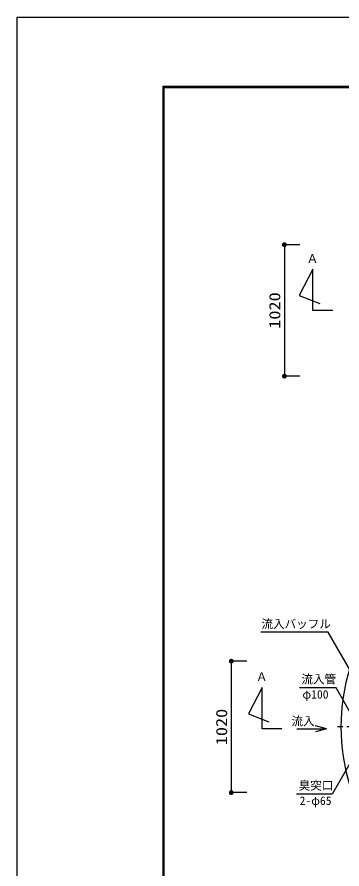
# Model space of a CAD drawing. Units: millimetres, scale not verified. Extents: x -8910 to 8910, y -6308 to 6308.
# Drawn here: x -8910 to -6386, y -304 to 6308 of the extents above; entities that cross this region are included whole.
import ezdxf
from ezdxf.enums import TextEntityAlignment as Align

# ---------------------------------------------------------------- set-up
doc = ezdxf.new("R2010")
doc.units = ezdxf.units.MM
doc.header["$LTSCALE"] = 30
doc.linetypes.add('CHAIN1', pattern=[8, 5, -1, 1, -1])
for name, color, linetype, lineweight in [('0-1_空気管', 3, 'Continuous', 25), ('1-2_00クル-フ-6寸法', 132, 'Continuous', 25), ('1-5_図面枠', 7, 'Continuous', 25), ('1-6_Axis_waku', 7, 'Continuous', 25)]:
    doc.layers.add(name, color=color, linetype=linetype, lineweight=lineweight)
doc.styles.add('ＭＳ ゴシック', font='')
doc.styles.get('ＭＳ ゴシック').set_extended_font_data('MS Gothic')

msp = doc.modelspace()

# ---------------------------------------------------------------- linework, layer by layer
at = {"layer": '0-1_空気管'}
for p, q in [((-6457.99, 4030.71), (-6612.35, 4030.71)), ((-6852.01, 784.3), (-7006.38, 784.3)), ((-6246.83, 647.71), (-6461.58, 275.75)), ((-6461.58, 275.75), (-6737.99, 275.75))]:
    msp.add_line(p, q, dxfattribs=at)
at = {"layer": '0-1_空気管', "color": 4}
for p, q in [((-6505.07, 784.3), (-6592, 807.6)), ((-6736.26, 784.3), (-6511.31, 784.3)), ((-6505.07, 784.3), (-6592, 761.01))]:
    msp.add_line(p, q, dxfattribs=at)
at = {"layer": '0-1_空気管', "linetype": 'CHAIN1'}
msp.add_line((-3258.13, 798.44), (-6420.1, 798.44), dxfattribs=at)
at = {"layer": '0-1_空気管'}
for points in [[(-6612.35, 4030.71), (-6612.35, 4350.72), (-6718.68, 4147.06), (-6559.07, 4083.09)], [(-6136.99, 914.78), (-6493.72, 1532.67), (-7016.46, 1532.67)], [(-7006.38, 784.3), (-7006.38, 1104.31), (-7112.7, 900.65), (-6953.1, 836.69)], [(-6272.59, 825.33), (-6431.5, 1100.57), (-6716.5, 1100.57)]]:
    msp.add_lwpolyline(points, dxfattribs=at)
msp.add_arc((-4834.21, 798.44), 1560, 162.97089, 197.02907, dxfattribs=at)
at = {"layer": '1-2_00クル-フ-6寸法', "color": 4}
for p, q in [((-6713.24, 4540.71), (-6833.24, 4540.71)), ((-6833.24, 4540.71), (-6833.24, 3520.71)), ((-6713.24, 3520.71), (-6833.24, 3520.71)), ((-7126.18, 1308.44), (-7246.18, 1308.44)), ((-7246.18, 1308.44), (-7246.18, 288.44)), ((-7126.18, 288.44), (-7246.18, 288.44))]:
    msp.add_line(p, q, dxfattribs=at)
at = {"layer": '1-2_00クル-フ-6寸法'}
for points in [[(-6833.24, 4540.71), (-6851.95, 4541.89), (-6851.66, 4544.22)], [(-6833.24, 4540.71), (-6851.95, 4539.53), (-6851.95, 4541.89)], [(-6833.24, 4540.71), (-6851.66, 4537.2), (-6851.95, 4539.53)], [(-6833.24, 4540.71), (-6851.66, 4544.22), (-6851.07, 4546.5)], [(-6833.24, 4540.71), (-6851.07, 4534.91), (-6851.66, 4537.2)], [(-6833.24, 4540.71), (-6851.07, 4546.5), (-6850.21, 4548.69)], [(-6833.24, 4540.71), (-6850.21, 4532.73), (-6851.07, 4534.91)], [(-6833.24, 4540.71), (-6850.21, 4548.69), (-6849.07, 4550.76)], [(-6833.24, 4540.71), (-6849.07, 4530.66), (-6850.21, 4532.73)], [(-6833.24, 4540.71), (-6849.07, 4550.76), (-6847.69, 4552.66)], [(-6833.24, 4540.71), (-6847.69, 4528.76), (-6849.07, 4530.66)], [(-6833.24, 4540.71), (-6847.69, 4552.66), (-6846.08, 4554.38)], [(-6833.24, 4540.71), (-6846.08, 4527.04), (-6847.69, 4528.76)], [(-6833.24, 4540.71), (-6846.08, 4554.38), (-6844.26, 4555.88)], [(-6833.24, 4540.71), (-6844.26, 4525.54), (-6846.08, 4527.04)], [(-6833.24, 4540.71), (-6844.26, 4555.88), (-6842.27, 4557.14)], [(-6833.24, 4540.71), (-6842.27, 4524.28), (-6844.26, 4525.54)], [(-6833.24, 4540.71), (-6842.27, 4557.14), (-6840.14, 4558.14)], [(-6833.24, 4540.71), (-6840.14, 4523.28), (-6842.27, 4524.28)], [(-6833.24, 4540.71), (-6840.14, 4558.14), (-6837.9, 4558.87)], [(-6833.24, 4540.71), (-6837.9, 4522.55), (-6840.14, 4523.28)], [(-6833.24, 4540.71), (-6837.9, 4558.87), (-6835.59, 4559.31)], [(-6833.24, 4540.71), (-6835.59, 4522.11), (-6837.9, 4522.55)], [(-6833.24, 4540.71), (-6835.59, 4559.31), (-6833.24, 4559.46)], [(-6833.24, 4540.71), (-6833.24, 4521.96), (-6835.59, 4522.11)], [(-6833.24, 4540.71), (-6833.24, 4559.46), (-6830.89, 4559.31)], [(-6833.24, 4540.71), (-6830.89, 4559.31), (-6828.58, 4558.87)], [(-6833.24, 4540.71), (-6828.58, 4558.87), (-6826.34, 4558.14)], [(-6833.24, 4540.71), (-6826.34, 4558.14), (-6824.21, 4557.14)], [(-6833.24, 4540.71), (-6824.21, 4557.14), (-6822.22, 4555.88)], [(-6833.24, 4540.71), (-6822.22, 4555.88), (-6820.41, 4554.38)], [(-6833.24, 4540.71), (-6820.41, 4554.38), (-6818.79, 4552.66)], [(-6833.24, 4540.71), (-6818.79, 4552.66), (-6817.41, 4550.76)], [(-6833.24, 4540.71), (-6817.41, 4550.76), (-6816.28, 4548.69)], [(-6833.24, 4540.71), (-6816.28, 4548.69), (-6815.41, 4546.5)], [(-6833.24, 4540.71), (-6815.41, 4546.5), (-6814.82, 4544.22)], [(-6833.24, 4540.71), (-6814.82, 4544.22), (-6814.53, 4541.89)], [(-6833.24, 4540.71), (-6814.53, 4541.89), (-6814.53, 4539.53)], [(-6833.24, 4540.71), (-6830.89, 4522.11), (-6833.24, 4521.96)], [(-6833.24, 4540.71), (-6828.58, 4522.55), (-6830.89, 4522.11)], [(-6833.24, 4540.71), (-6826.34, 4523.28), (-6828.58, 4522.55)], [(-6833.24, 4540.71), (-6824.21, 4524.28), (-6826.34, 4523.28)], [(-6833.24, 4540.71), (-6822.22, 4525.54), (-6824.21, 4524.28)], [(-6833.24, 4540.71), (-6820.41, 4527.04), (-6822.22, 4525.54)], [(-6833.24, 4540.71), (-6818.79, 4528.76), (-6820.41, 4527.04)], [(-6833.24, 4540.71), (-6817.41, 4530.66), (-6818.79, 4528.76)], [(-6833.24, 4540.71), (-6816.28, 4532.73), (-6817.41, 4530.66)], [(-6833.24, 4540.71), (-6815.41, 4534.91), (-6816.28, 4532.73)], [(-6833.24, 4540.71), (-6814.82, 4537.2), (-6815.41, 4534.91)], [(-6833.24, 4540.71), (-6814.53, 4539.53), (-6814.82, 4537.2)], [(-6833.24, 3520.71), (-6851.95, 3521.89), (-6851.66, 3524.22)], [(-6833.24, 3520.71), (-6851.95, 3519.53), (-6851.95, 3521.89)], [(-6833.24, 3520.71), (-6851.66, 3517.2), (-6851.95, 3519.53)], [(-6833.24, 3520.71), (-6851.66, 3524.22), (-6851.07, 3526.5)], [(-6833.24, 3520.71), (-6851.07, 3514.91), (-6851.66, 3517.2)], [(-6833.24, 3520.71), (-6851.07, 3526.5), (-6850.21, 3528.69)], [(-6833.24, 3520.71), (-6850.21, 3512.73), (-6851.07, 3514.91)], [(-6833.24, 3520.71), (-6850.21, 3528.69), (-6849.07, 3530.76)], [(-6833.24, 3520.71), (-6849.07, 3510.66), (-6850.21, 3512.73)], [(-6833.24, 3520.71), (-6849.07, 3530.76), (-6847.69, 3532.66)], [(-6833.24, 3520.71), (-6847.69, 3508.76), (-6849.07, 3510.66)], [(-6833.24, 3520.71), (-6847.69, 3532.66), (-6846.08, 3534.38)], [(-6833.24, 3520.71), (-6846.08, 3507.04), (-6847.69, 3508.76)], [(-6833.24, 3520.71), (-6846.08, 3534.38), (-6844.26, 3535.88)], [(-6833.24, 3520.71), (-6844.26, 3505.54), (-6846.08, 3507.04)], [(-6833.24, 3520.71), (-6844.26, 3535.88), (-6842.27, 3537.14)], [(-6833.24, 3520.71), (-6842.27, 3504.28), (-6844.26, 3505.54)], [(-6833.24, 3520.71), (-6842.27, 3537.14), (-6840.14, 3538.14)], [(-6833.24, 3520.71), (-6840.14, 3503.28), (-6842.27, 3504.28)], [(-6833.24, 3520.71), (-6840.14, 3538.14), (-6837.9, 3538.87)], [(-6833.24, 3520.71), (-6837.9, 3502.55), (-6840.14, 3503.28)], [(-6833.24, 3520.71), (-6837.9, 3538.87), (-6835.59, 3539.31)], [(-6833.24, 3520.71), (-6835.59, 3502.11), (-6837.9, 3502.55)], [(-6833.24, 3520.71), (-6835.59, 3539.31), (-6833.24, 3539.46)], [(-6833.24, 3520.71), (-6833.24, 3501.96), (-6835.59, 3502.11)], [(-6833.24, 3520.71), (-6833.24, 3539.46), (-6830.89, 3539.31)], [(-6833.24, 3520.71), (-6830.89, 3539.31), (-6828.58, 3538.87)], [(-6833.24, 3520.71), (-6828.58, 3538.87), (-6826.34, 3538.14)], [(-6833.24, 3520.71), (-6826.34, 3538.14), (-6824.21, 3537.14)], [(-6833.24, 3520.71), (-6824.21, 3537.14), (-6822.22, 3535.88)], [(-6833.24, 3520.71), (-6822.22, 3535.88), (-6820.41, 3534.38)], [(-6833.24, 3520.71), (-6820.41, 3534.38), (-6818.79, 3532.66)], [(-6833.24, 3520.71), (-6818.79, 3532.66), (-6817.41, 3530.76)], [(-6833.24, 3520.71), (-6817.41, 3530.76), (-6816.28, 3528.69)], [(-6833.24, 3520.71), (-6816.28, 3528.69), (-6815.41, 3526.5)], [(-6833.24, 3520.71), (-6815.41, 3526.5), (-6814.82, 3524.22)], [(-6833.24, 3520.71), (-6814.82, 3524.22), (-6814.53, 3521.89)], [(-6833.24, 3520.71), (-6814.53, 3521.89), (-6814.53, 3519.53)], [(-6833.24, 3520.71), (-6830.89, 3502.11), (-6833.24, 3501.96)], [(-6833.24, 3520.71), (-6828.58, 3502.55), (-6830.89, 3502.11)], [(-6833.24, 3520.71), (-6826.34, 3503.28), (-6828.58, 3502.55)], [(-6833.24, 3520.71), (-6824.21, 3504.28), (-6826.34, 3503.28)], [(-6833.24, 3520.71), (-6822.22, 3505.54), (-6824.21, 3504.28)], [(-6833.24, 3520.71), (-6820.41, 3507.04), (-6822.22, 3505.54)], [(-6833.24, 3520.71), (-6818.79, 3508.76), (-6820.41, 3507.04)], [(-6833.24, 3520.71), (-6817.41, 3510.66), (-6818.79, 3508.76)], [(-6833.24, 3520.71), (-6816.28, 3512.73), (-6817.41, 3510.66)], [(-6833.24, 3520.71), (-6815.41, 3514.91), (-6816.28, 3512.73)], [(-6833.24, 3520.71), (-6814.82, 3517.2), (-6815.41, 3514.91)], [(-6833.24, 3520.71), (-6814.53, 3519.53), (-6814.82, 3517.2)], [(-7246.18, 1308.44), (-7259.02, 1322.11), (-7257.2, 1323.61)], [(-7246.18, 1308.44), (-7257.2, 1323.61), (-7255.22, 1324.87)], [(-7246.18, 1308.44), (-7255.22, 1324.87), (-7253.08, 1325.87)], [(-7246.18, 1308.44), (-7253.08, 1325.87), (-7250.85, 1326.6)], [(-7246.18, 1308.44), (-7250.85, 1326.6), (-7248.53, 1327.04)], [(-7246.18, 1308.44), (-7248.53, 1327.04), (-7246.18, 1327.19)], [(-7246.18, 1308.44), (-7246.18, 1327.19), (-7243.83, 1327.04)], [(-7246.18, 1308.44), (-7243.83, 1327.04), (-7241.52, 1326.6)], [(-7246.18, 1308.44), (-7241.52, 1326.6), (-7239.28, 1325.87)], [(-7246.18, 1308.44), (-7239.28, 1325.87), (-7237.15, 1324.87)], [(-7246.18, 1308.44), (-7237.15, 1324.87), (-7235.16, 1323.61)], [(-7246.18, 1308.44), (-7235.16, 1323.61), (-7233.35, 1322.11)], [(-7246.18, 1308.44), (-7264.9, 1309.62), (-7264.6, 1311.95)], [(-7246.18, 1308.44), (-7264.9, 1307.26), (-7264.9, 1309.62)], [(-7246.18, 1308.44), (-7264.6, 1304.93), (-7264.9, 1307.26)], [(-7246.18, 1308.44), (-7264.6, 1311.95), (-7264.01, 1314.23)], [(-7246.18, 1308.44), (-7264.01, 1302.65), (-7264.6, 1304.93)], [(-7246.18, 1308.44), (-7264.01, 1314.23), (-7263.15, 1316.42)], [(-7246.18, 1308.44), (-7263.15, 1300.46), (-7264.01, 1302.65)], [(-7246.18, 1308.44), (-7263.15, 1316.42), (-7262.01, 1318.49)], [(-7246.18, 1308.44), (-7262.01, 1298.39), (-7263.15, 1300.46)], [(-7246.18, 1308.44), (-7262.01, 1318.49), (-7260.63, 1320.39)], [(-7246.18, 1308.44), (-7260.63, 1296.49), (-7262.01, 1298.39)], [(-7246.18, 1308.44), (-7260.63, 1320.39), (-7259.02, 1322.11)], [(-7246.18, 1308.44), (-7259.02, 1294.77), (-7260.63, 1296.49)], [(-7246.18, 1308.44), (-7257.2, 1293.27), (-7259.02, 1294.77)], [(-7246.18, 1308.44), (-7255.22, 1292.01), (-7257.2, 1293.27)], [(-7246.18, 1308.44), (-7253.08, 1291.01), (-7255.22, 1292.01)], [(-7246.18, 1308.44), (-7250.85, 1290.28), (-7253.08, 1291.01)], [(-7246.18, 1308.44), (-7248.53, 1289.84), (-7250.85, 1290.28)], [(-7246.18, 1308.44), (-7246.18, 1289.69), (-7248.53, 1289.84)], [(-7246.18, 1308.44), (-7233.35, 1322.11), (-7231.74, 1320.39)], [(-7246.18, 1308.44), (-7231.74, 1320.39), (-7230.35, 1318.49)], [(-7246.18, 1308.44), (-7230.35, 1318.49), (-7229.22, 1316.42)], [(-7246.18, 1308.44), (-7229.22, 1316.42), (-7228.35, 1314.23)], [(-7246.18, 1308.44), (-7228.35, 1314.23), (-7227.76, 1311.95)], [(-7246.18, 1308.44), (-7227.76, 1311.95), (-7227.47, 1309.62)], [(-7246.18, 1308.44), (-7227.47, 1309.62), (-7227.47, 1307.26)], [(-7246.18, 1308.44), (-7243.83, 1289.84), (-7246.18, 1289.69)], [(-7246.18, 1308.44), (-7241.52, 1290.28), (-7243.83, 1289.84)], [(-7246.18, 1308.44), (-7239.28, 1291.01), (-7241.52, 1290.28)], [(-7246.18, 1308.44), (-7237.15, 1292.01), (-7239.28, 1291.01)], [(-7246.18, 1308.44), (-7235.16, 1293.27), (-7237.15, 1292.01)], [(-7246.18, 1308.44), (-7233.35, 1294.77), (-7235.16, 1293.27)], [(-7246.18, 1308.44), (-7231.74, 1296.49), (-7233.35, 1294.77)], [(-7246.18, 1308.44), (-7230.35, 1298.39), (-7231.74, 1296.49)], [(-7246.18, 1308.44), (-7229.22, 1300.46), (-7230.35, 1298.39)], [(-7246.18, 1308.44), (-7228.35, 1302.65), (-7229.22, 1300.46)], [(-7246.18, 1308.44), (-7227.76, 1304.93), (-7228.35, 1302.65)], [(-7246.18, 1308.44), (-7227.47, 1307.26), (-7227.76, 1304.93)], [(-7246.18, 288.44), (-7264.9, 289.62), (-7264.6, 291.95)], [(-7246.18, 288.44), (-7264.9, 287.26), (-7264.9, 289.62)], [(-7246.18, 288.44), (-7264.6, 284.93), (-7264.9, 287.26)], [(-7246.18, 288.44), (-7264.6, 291.95), (-7264.01, 294.23)], [(-7246.18, 288.44), (-7264.01, 282.65), (-7264.6, 284.93)], [(-7246.18, 288.44), (-7264.01, 294.23), (-7263.15, 296.42)], [(-7246.18, 288.44), (-7263.15, 280.46), (-7264.01, 282.65)], [(-7246.18, 288.44), (-7263.15, 296.42), (-7262.01, 298.49)], [(-7246.18, 288.44), (-7262.01, 278.39), (-7263.15, 280.46)], [(-7246.18, 288.44), (-7262.01, 298.49), (-7260.63, 300.39)], [(-7246.18, 288.44), (-7260.63, 276.49), (-7262.01, 278.39)], [(-7246.18, 288.44), (-7260.63, 300.39), (-7259.02, 302.11)], [(-7246.18, 288.44), (-7259.02, 274.77), (-7260.63, 276.49)], [(-7246.18, 288.44), (-7259.02, 302.11), (-7257.2, 303.61)], [(-7246.18, 288.44), (-7257.2, 273.27), (-7259.02, 274.77)], [(-7246.18, 288.44), (-7257.2, 303.61), (-7255.22, 304.87)], [(-7246.18, 288.44), (-7255.22, 272.01), (-7257.2, 273.27)], [(-7246.18, 288.44), (-7255.22, 304.87), (-7253.08, 305.87)], [(-7246.18, 288.44), (-7253.08, 271.01), (-7255.22, 272.01)], [(-7246.18, 288.44), (-7253.08, 305.87), (-7250.85, 306.6)], [(-7246.18, 288.44), (-7250.85, 270.28), (-7253.08, 271.01)], [(-7246.18, 288.44), (-7250.85, 306.6), (-7248.53, 307.04)], [(-7246.18, 288.44), (-7248.53, 269.84), (-7250.85, 270.28)], [(-7246.18, 288.44), (-7248.53, 307.04), (-7246.18, 307.19)], [(-7246.18, 288.44), (-7246.18, 269.69), (-7248.53, 269.84)], [(-7246.18, 288.44), (-7246.18, 307.19), (-7243.83, 307.04)], [(-7246.18, 288.44), (-7243.83, 307.04), (-7241.52, 306.6)], [(-7246.18, 288.44), (-7241.52, 306.6), (-7239.28, 305.87)], [(-7246.18, 288.44), (-7239.28, 305.87), (-7237.15, 304.87)], [(-7246.18, 288.44), (-7237.15, 304.87), (-7235.16, 303.61)], [(-7246.18, 288.44), (-7235.16, 303.61), (-7233.35, 302.11)], [(-7246.18, 288.44), (-7233.35, 302.11), (-7231.74, 300.39)], [(-7246.18, 288.44), (-7231.74, 300.39), (-7230.35, 298.49)], [(-7246.18, 288.44), (-7230.35, 298.49), (-7229.22, 296.42)], [(-7246.18, 288.44), (-7229.22, 296.42), (-7228.35, 294.23)], [(-7246.18, 288.44), (-7228.35, 294.23), (-7227.76, 291.95)], [(-7246.18, 288.44), (-7227.76, 291.95), (-7227.47, 289.62)], [(-7246.18, 288.44), (-7227.47, 289.62), (-7227.47, 287.26)], [(-7246.18, 288.44), (-7243.83, 269.84), (-7246.18, 269.69)], [(-7246.18, 288.44), (-7241.52, 270.28), (-7243.83, 269.84)], [(-7246.18, 288.44), (-7239.28, 271.01), (-7241.52, 270.28)], [(-7246.18, 288.44), (-7237.15, 272.01), (-7239.28, 271.01)], [(-7246.18, 288.44), (-7235.16, 273.27), (-7237.15, 272.01)], [(-7246.18, 288.44), (-7233.35, 274.77), (-7235.16, 273.27)], [(-7246.18, 288.44), (-7231.74, 276.49), (-7233.35, 274.77)], [(-7246.18, 288.44), (-7230.35, 278.39), (-7231.74, 276.49)], [(-7246.18, 288.44), (-7229.22, 280.46), (-7230.35, 278.39)], [(-7246.18, 288.44), (-7228.35, 282.65), (-7229.22, 280.46)], [(-7246.18, 288.44), (-7227.76, 284.93), (-7228.35, 282.65)], [(-7246.18, 288.44), (-7227.47, 287.26), (-7227.76, 284.93)]]:
    msp.add_solid(points, dxfattribs=at)
at = {"layer": '1-5_図面枠'}
msp.add_lwpolyline([(-8910, -6307.5), (-8910, 6307.5), (8910, 6307.5), (8910, -6307.5)], close=True, dxfattribs=at)
at = {"layer": '1-6_Axis_waku'}
for p, q in [((-7778.4, 5769.9), (8408.4, 5769.9)), ((-7778.4, 5769.9), (-7778.4, -5814.9)), ((-7777.8, 5769.3), (8407.8, 5769.3)), ((-7777.8, 5769.3), (-7777.8, -5814.3)), ((-7777.2, 5768.7), (8407.2, 5768.7)), ((-7777.2, 5768.7), (-7777.2, -5813.7)), ((-7776.6, 5768.1), (8406.6, 5768.1)), ((-7776.6, 5768.1), (-7776.6, -5813.1)), ((-7776, 5767.5), (8406, 5767.5)), ((-7776, 5767.5), (-7776, -5812.5)), ((-7775.4, 5766.9), (8405.4, 5766.9)), ((-7775.4, 5766.9), (-7775.4, -5811.9)), ((-7774.8, 5766.3), (8404.8, 5766.3)), ((-7774.8, 5766.3), (-7774.8, -5811.3)), ((-7774.2, 5765.7), (8404.2, 5765.7)), ((-7774.2, 5765.7), (-7774.2, -5810.7)), ((-7773.6, 5765.1), (8403.6, 5765.1)), ((-7773.6, 5765.1), (-7773.6, -5810.1)), ((-7773, 5764.5), (8403, 5764.5)), ((-7773, 5764.5), (-7773, -5809.5)), ((-7772.4, 5763.9), (8402.4, 5763.9)), ((-7772.4, 5763.9), (-7772.4, -5808.9)), ((-7771.8, 5763.3), (8401.8, 5763.3)), ((-7771.8, 5763.3), (-7771.8, -5808.3)), ((-7771.2, 5762.7), (8401.2, 5762.7)), ((-7771.2, 5762.7), (-7771.2, -5807.7)), ((-7770.6, 5762.1), (8400.6, 5762.1)), ((-7770.6, 5762.1), (-7770.6, -5807.1)), ((-7770, 5761.5), (8400, 5761.5)), ((-7770, 5761.5), (-7770, -5806.5))]:
    msp.add_line(p, q, dxfattribs=at)

# ---------------------------------------------------------------- texts
at = {"layer": '0-1_空気管', "color": 4, "style": 'ＭＳ ゴシック'}
for s, p in [('Ａ', (-6660.29, 4380.1)), ('流入バッフル', (-7011.98, 1544.65)), ('Ａ', (-7054.31, 1133.69)), ('流入管', (-6701.5, 1115.57)), ('φ100', (-6693.36, 997.93)), ('流入', (-6778.89, 789.95)), ('臭突口', (-6722.99, 290.75)), ('2-φ65', (-6714.85, 173.11))]:
    msp.add_text(s, height=65.98, dxfattribs=at).set_placement(p, align=Align.BOTTOM_LEFT)
at = {"layer": '1-2_00クル-フ-6寸法', "color": 3, "style": 'ＭＳ ゴシック', "width": 1.2}
for p in [(-6839.09, 3888.42), (-7252.03, 656.15)]:
    msp.add_text('1020', height=86.66, rotation=90, dxfattribs=at).set_placement(p, align=Align.BOTTOM_LEFT)

doc.saveas('drawing.dxf')
